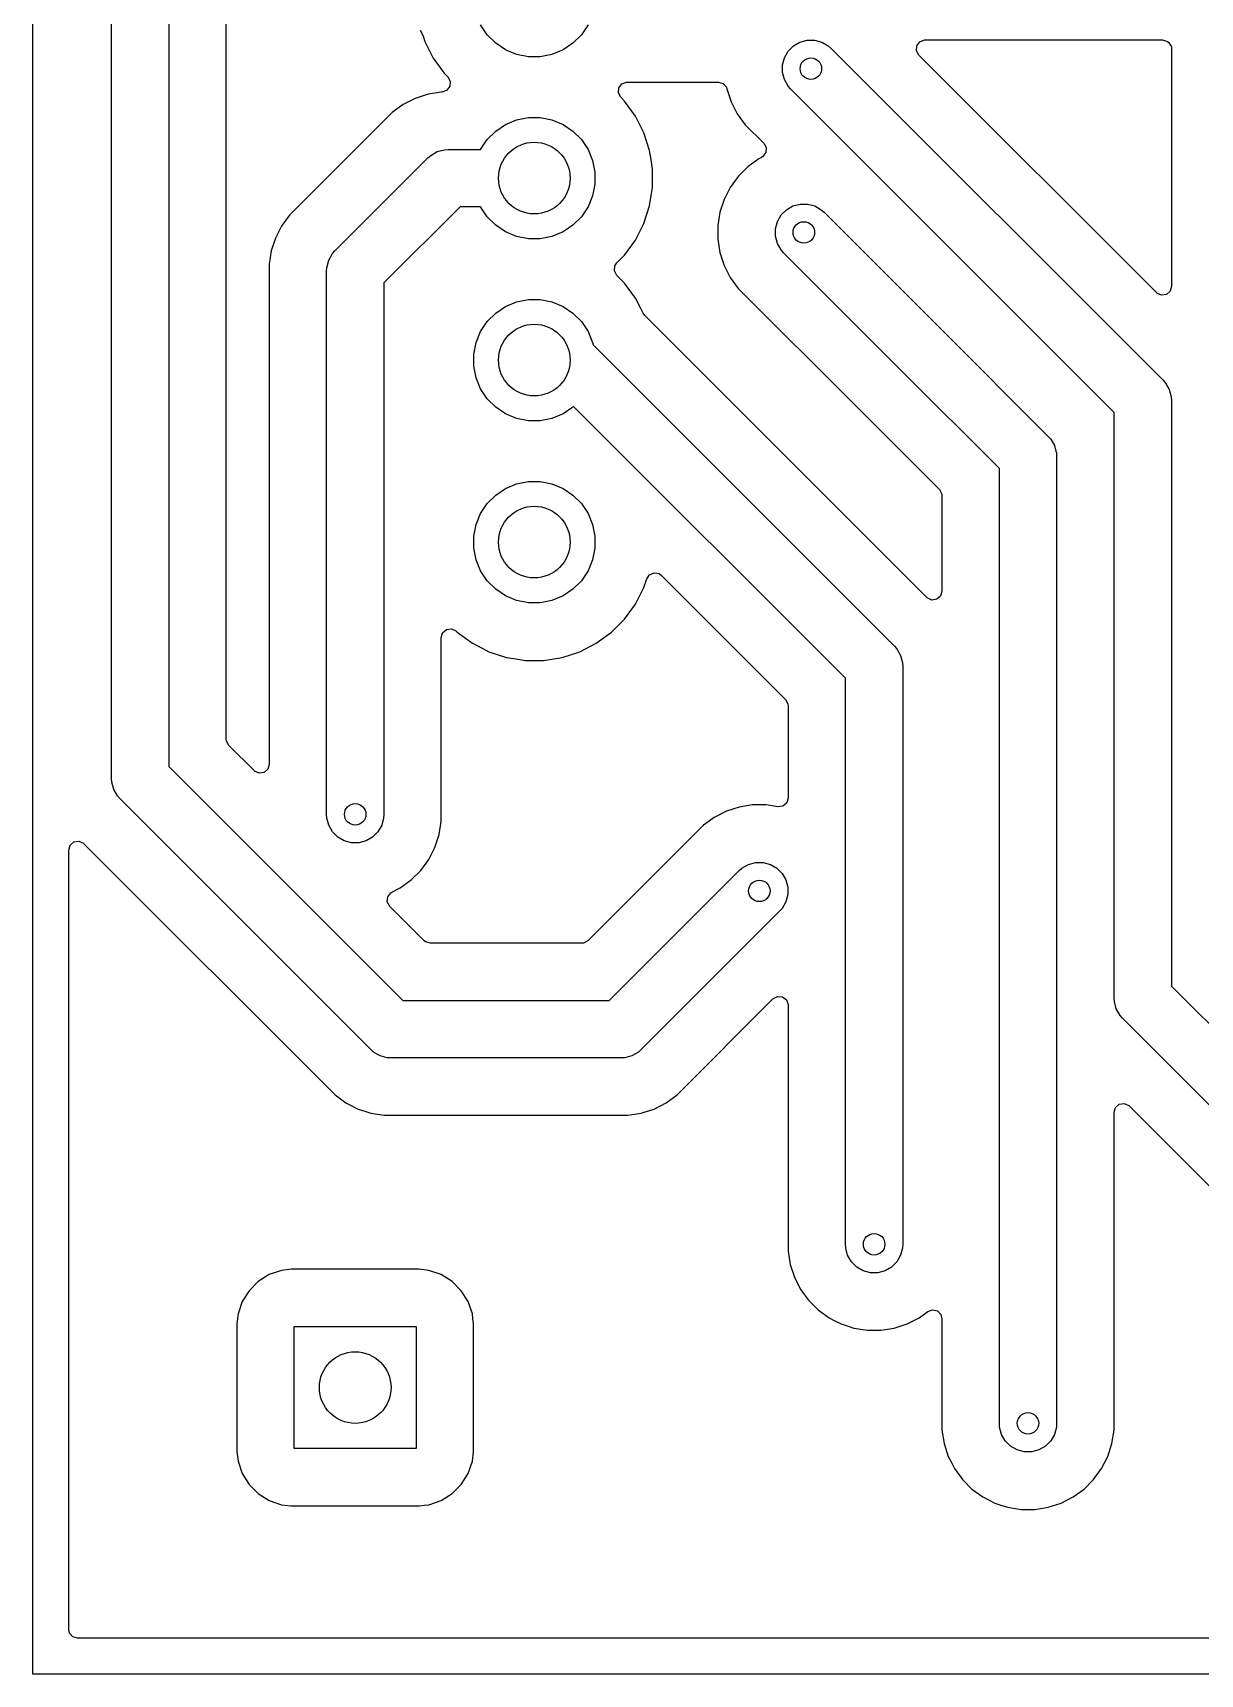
# Model space of a CAD drawing. Extents: x 44.5 to 133, y -119 to -55.5.
# Drawn here: x 44.5 to 60.79, y -119 to -96.09 of the extents above; entities that cross this region are included whole.
import ezdxf

# ---------------------------------------------------------------- set-up
doc = ezdxf.new("R2010")
doc.units = 0
doc.layers.add('BLACK', color=7, linetype='CONTINUOUS')

msp = doc.modelspace()

# ---------------------------------------------------------------- linework, layer by layer
at = {"layer": 'BLACK', "linetype": 'CONTINUOUS'}
for p, q in [((44.5, -119), (44.5, -55.5)), ((45.6, -106.5), (45.6, -84.5)), ((46.4, -84.5), (46.4, -106.334314)), ((47.2005, -105.951374), (47.2005, -93.650725)), ((50.842941, -96.119234), (50.750367, -95.980687)), ((52.249633, -95.980687), (52.157059, -96.119234)), ((49.904951, -96.055814), (49.9352, -96.105175)), ((49.9352, -96.105175), (49.946938, -96.141299)), ((49.946938, -96.141299), (49.970422, -96.213576)), ((50.960766, -96.237059), (50.842941, -96.119234)), ((52.157059, -96.119234), (52.039234, -96.237059)), ((55.207426, -96.223348), (55.30829, -96.196322)), ((55.30829, -96.196322), (55.41271, -96.196322)), ((55.41271, -96.196322), (55.513574, -96.223348)), ((56.882116, -96.216433), (56.94758, -96.192016)), ((56.94758, -96.192016), (56.956426, -96.1917)), ((56.956426, -96.1917), (60.270774, -96.1917)), ((60.270774, -96.1917), (60.337813, -96.211385)), ((49.970422, -96.213576), (50.017855, -96.306666)), ((50.017855, -96.306666), (50.085168, -96.438775)), ((50.085168, -96.438775), (50.088368, -96.445054)), ((51.099313, -96.329633), (50.960766, -96.237059)), ((51.253258, -96.393399), (51.099313, -96.329633)), ((51.416685, -96.425907), (51.253258, -96.393399)), ((51.583315, -96.425907), (51.416685, -96.425907)), ((51.746742, -96.393399), (51.583315, -96.425907)), ((51.900687, -96.329633), (51.746742, -96.393399)), ((52.039234, -96.237059), (51.900687, -96.329633)), ((54.963922, -96.54069), (54.990948, -96.439826)), ((54.990948, -96.439826), (55.043159, -96.349395)), ((55.043159, -96.349395), (55.116995, -96.275559)), ((55.116995, -96.275559), (55.207426, -96.223348)), ((55.513574, -96.223348), (55.604005, -96.275559)), ((55.604005, -96.275559), (55.643343, -96.310057)), ((55.643343, -96.310057), (60.275642, -100.942357)), ((56.83526, -96.342058), (56.840244, -96.272366)), ((56.868745, -96.403381), (56.83526, -96.342058)), ((56.840244, -96.272366), (56.882116, -96.216433)), ((60.183819, -99.718455), (56.868745, -96.403381)), ((60.337813, -96.211385), (60.358455, -96.228019)), ((60.358455, -96.228019), (60.359181, -96.228745)), ((60.359181, -96.228745), (60.392666, -96.290068)), ((60.392666, -96.290068), (60.3955, -96.316426)), ((60.3955, -96.316426), (60.3955, -99.630774)), ((50.088368, -96.445054), (50.241066, -96.655225)), ((50.241066, -96.655225), (50.241071, -96.655231)), ((50.241071, -96.655231), (50.293659, -96.707819)), ((54.963922, -96.64511), (54.963922, -96.54069)), ((54.990948, -96.745974), (54.963922, -96.64511)), ((50.280288, -96.894767), (50.214824, -96.919184)), ((50.32216, -96.838834), (50.280288, -96.894767)), ((50.293659, -96.707819), (50.327144, -96.769142)), ((50.327144, -96.769142), (50.32216, -96.838834)), ((52.672856, -96.930858), (52.67784, -96.861166)), ((52.67784, -96.861166), (52.719712, -96.805233)), ((52.719712, -96.805233), (52.785176, -96.780816)), ((52.785176, -96.780816), (52.794022, -96.7805)), ((52.794022, -96.7805), (54.013819, -96.7805)), ((54.013819, -96.7805), (54.069355, -96.7805)), ((54.069355, -96.7805), (54.136394, -96.800185)), ((54.136394, -96.800185), (54.182149, -96.852989)), ((54.182149, -96.852989), (54.187827, -96.869458)), ((54.187827, -96.869458), (54.188055, -96.869385)), ((54.188055, -96.869385), (54.189559, -96.874015)), ((54.189559, -96.874015), (54.18956, -96.874018)), ((54.18956, -96.874018), (54.247953, -97.053732)), ((55.043159, -96.836405), (54.990948, -96.745974)), ((55.077657, -96.875743), (55.043159, -96.836405)), ((59.5928, -101.390885), (55.077657, -96.875743)), ((49.668719, -97.09324), (49.58457, -97.154379)), ((49.837082, -97.007454), (49.668719, -97.09324)), ((50.0168, -96.949059), (49.837082, -97.007454)), ((50.203433, -96.9195), (50.0168, -96.949059)), ((50.205978, -96.9195), (50.203433, -96.9195)), ((50.214824, -96.919184), (50.205978, -96.9195)), ((52.706341, -96.992181), (52.672856, -96.930858)), ((52.758931, -97.044771), (52.706341, -96.992181)), ((52.911634, -97.254949), (52.758931, -97.044771)), ((54.247953, -97.053732), (54.33374, -97.222099)), ((49.515843, -97.204312), (48.084312, -98.635842)), ((49.515844, -97.204312), (49.515843, -97.204312)), ((49.515846, -97.20431), (49.515844, -97.204312)), ((49.58457, -97.154379), (49.515846, -97.20431)), ((51.099313, -97.370367), (51.253258, -97.306601)), ((51.253258, -97.306601), (51.416685, -97.274093)), ((51.416685, -97.274093), (51.583315, -97.274093)), ((51.583315, -97.274093), (51.746742, -97.306601)), ((51.746742, -97.306601), (51.900687, -97.370367)), ((52.9544, -97.338882), (52.911634, -97.254949)), ((53.029577, -97.486423), (52.9544, -97.338882)), ((54.33374, -97.222099), (54.44481, -97.374974)), ((50.750367, -97.719313), (50.842941, -97.580766)), ((50.842941, -97.580766), (50.960766, -97.462941)), ((50.960766, -97.462941), (51.099313, -97.370367)), ((51.900687, -97.370367), (52.039234, -97.462941)), ((52.039234, -97.462941), (52.157059, -97.580766)), ((52.157059, -97.580766), (52.249633, -97.719313)), ((53.029577, -97.486425), (53.029577, -97.486423)), ((53.029579, -97.486428), (53.029577, -97.486425)), ((53.10986, -97.733507), (53.029579, -97.486428)), ((54.44481, -97.374974), (54.444812, -97.374976)), ((54.444812, -97.374976), (54.703287, -97.633451)), ((50.015077, -97.837157), (50.054414, -97.802659)), ((50.054414, -97.802659), (50.144845, -97.750448)), ((50.144845, -97.750448), (50.245709, -97.723422)), ((50.245709, -97.723422), (50.297919, -97.72)), ((50.297919, -97.72), (50.750082, -97.72)), ((50.750082, -97.72), (50.750367, -97.719313)), ((52.249633, -97.719313), (52.313399, -97.873258)), ((53.12615, -97.836358), (53.10986, -97.733507)), ((54.731788, -97.764466), (54.689916, -97.820399)), ((54.703287, -97.633451), (54.736772, -97.694774)), ((54.736772, -97.694774), (54.731788, -97.764466)), ((48.717157, -99.135076), (50.015077, -97.837157)), ((52.313399, -97.873258), (52.345907, -98.036685)), ((52.345907, -98.036685), (52.345907, -98.203315)), ((53.1505, -97.990097), (53.12615, -97.836358)), ((53.1505, -98.249902), (53.1505, -97.990097)), ((54.479923, -97.962612), (54.346312, -98.096223)), ((54.632803, -97.851538), (54.479923, -97.962612)), ((54.671902, -97.831616), (54.632803, -97.851538)), ((54.689916, -97.820399), (54.671902, -97.831616)), ((52.345907, -98.203315), (52.313399, -98.366742)), ((53.132539, -98.363298), (53.1505, -98.249902)), ((54.23524, -98.2491), (54.149454, -98.417463)), ((54.346312, -98.096223), (54.23524, -98.2491)), ((52.313399, -98.366742), (52.249633, -98.520687)), ((53.10986, -98.506493), (53.132539, -98.363298)), ((54.149454, -98.417463), (54.091059, -98.597181)), ((55.108926, -98.508748), (55.20979, -98.481722)), ((55.20979, -98.481722), (55.31421, -98.481722)), ((55.31421, -98.481722), (55.415074, -98.508748)), ((48.03391, -98.705215), (47.982763, -98.775612)), ((48.08431, -98.635845), (48.03391, -98.705215)), ((48.084312, -98.635843), (48.08431, -98.635845)), ((48.084312, -98.635842), (48.084312, -98.635843)), ((50.463604, -98.52), (49.4, -99.583604)), ((50.750082, -98.52), (50.463604, -98.52)), ((50.750367, -98.520687), (50.750082, -98.52)), ((50.842941, -98.659234), (50.750367, -98.520687)), ((50.960766, -98.777059), (50.842941, -98.659234)), ((52.157059, -98.659234), (52.039234, -98.777059)), ((52.249633, -98.520687), (52.157059, -98.659234)), ((53.029579, -98.753572), (53.10986, -98.506493)), ((54.091059, -98.597181), (54.0615, -98.783813)), ((54.865422, -98.82609), (54.892448, -98.725226)), ((54.892448, -98.725226), (54.944659, -98.634795)), ((54.944659, -98.634795), (55.018495, -98.560959)), ((55.018495, -98.560959), (55.108926, -98.508748)), ((55.415074, -98.508748), (55.505505, -98.560959)), ((55.505505, -98.560959), (55.544843, -98.595457)), ((55.544843, -98.595457), (57.187343, -100.237957)), ((47.887454, -98.957082), (47.829059, -99.1368)), ((47.973241, -98.788717), (47.887454, -98.957082)), ((47.982763, -98.775612), (47.973241, -98.788717)), ((51.099313, -98.869633), (50.960766, -98.777059)), ((51.253258, -98.933399), (51.099313, -98.869633)), ((51.416685, -98.965907), (51.253258, -98.933399)), ((51.746742, -98.933399), (51.583315, -98.965907)), ((51.900687, -98.869633), (51.746742, -98.933399)), ((52.039234, -98.777059), (51.900687, -98.869633)), ((52.911634, -98.985051), (53.029579, -98.753572)), ((54.0615, -98.783813), (54.0615, -98.972786)), ((54.865422, -98.93051), (54.865422, -98.82609)), ((54.892448, -99.031374), (54.865422, -98.93051)), ((47.829059, -99.1368), (47.7995, -99.323432)), ((48.630448, -99.264845), (48.682659, -99.174414)), ((48.682659, -99.174414), (48.717157, -99.135076)), ((51.583315, -98.965907), (51.416685, -98.965907)), ((52.758931, -99.195229), (52.911634, -98.985051)), ((54.0615, -98.972786), (54.091059, -99.159418)), ((54.091059, -99.159418), (54.149454, -99.339136)), ((54.944659, -99.121805), (54.892448, -99.031374)), ((54.979157, -99.161143), (54.944659, -99.121805)), ((56.621657, -100.803643), (54.979157, -99.161143)), ((47.7995, -99.323432), (47.7995, -106.302374)), ((48.6, -99.417919), (48.603422, -99.365709)), ((48.6, -107), (48.6, -99.417919)), ((48.603422, -99.365709), (48.606961, -99.3525)), ((48.606961, -99.3525), (48.630448, -99.264845)), ((52.618356, -99.416358), (52.62334, -99.346666)), ((52.651841, -99.477681), (52.618356, -99.416358)), ((52.62334, -99.346666), (52.651841, -99.302319)), ((52.651841, -99.302319), (52.696141, -99.258019)), ((52.696141, -99.258019), (52.758931, -99.195229)), ((54.149454, -99.339136), (54.220047, -99.477681)), ((49.4, -99.583604), (49.4, -107)), ((52.758931, -99.584771), (52.651841, -99.477681)), ((52.911634, -99.794949), (52.758931, -99.584771)), ((54.220047, -99.477681), (54.23524, -99.507499)), ((54.23524, -99.507499), (54.34631, -99.660374)), ((60.3955, -99.630774), (60.375815, -99.697813)), ((51.099313, -99.910367), (51.253258, -99.846601)), ((51.253258, -99.846601), (51.416685, -99.814093)), ((51.416685, -99.814093), (51.583315, -99.814093)), ((51.583315, -99.814093), (51.746742, -99.846601)), ((51.746742, -99.846601), (51.900687, -99.910367)), ((52.980515, -99.930136), (52.911634, -99.794949)), ((54.34631, -99.660374), (54.346311, -99.660375)), ((54.346311, -99.660375), (54.346312, -99.660376)), ((54.346312, -99.660376), (55.985684, -101.299747)), ((60.190297, -99.724487), (60.183819, -99.718455)), ((60.253853, -99.753512), (60.190297, -99.724487)), ((60.323011, -99.743568), (60.253853, -99.753512)), ((60.375815, -99.697813), (60.323011, -99.743568)), ((50.842941, -100.120766), (50.960766, -100.002941)), ((50.960766, -100.002941), (51.099313, -99.910367)), ((51.900687, -99.910367), (52.039234, -100.002941)), ((52.039234, -100.002941), (52.157059, -100.120766)), ((53.018156, -100.00401), (52.980515, -99.930136)), ((53.04096, -100.035396), (53.018156, -100.00401)), ((56.978919, -103.973355), (53.04096, -100.035396)), ((50.686601, -100.413258), (50.750367, -100.259313)), ((50.750367, -100.259313), (50.842941, -100.120766)), ((52.157059, -100.120766), (52.249633, -100.259313)), ((52.249633, -100.259313), (52.313399, -100.413258)), ((57.187343, -100.237957), (58.673943, -101.724557)), ((50.654093, -100.576685), (50.686601, -100.413258)), ((52.313399, -100.413258), (52.320017, -100.446531)), ((52.320017, -100.446531), (56.526243, -104.652758)), ((50.654093, -100.743315), (50.654093, -100.576685)), ((50.686601, -100.906742), (50.654093, -100.743315)), ((50.750367, -101.060687), (50.686601, -100.906742)), ((57.9911, -102.173086), (56.621657, -100.803643)), ((60.275642, -100.942357), (60.310141, -100.981695)), ((60.310141, -100.981695), (60.362352, -101.072127)), ((50.842941, -101.199234), (50.750367, -101.060687)), ((50.960766, -101.317059), (50.842941, -101.199234)), ((60.362352, -101.072127), (60.389378, -101.17299)), ((60.389378, -101.17299), (60.3928, -101.2252)), ((60.3928, -101.2252), (60.3928, -109.396114)), ((51.099313, -101.409633), (50.960766, -101.317059)), ((51.253258, -101.473399), (51.099313, -101.409633)), ((51.416685, -101.505907), (51.253258, -101.473399)), ((51.746742, -101.473399), (51.583315, -101.505907)), ((51.900687, -101.409633), (51.746742, -101.473399)), ((52.039234, -101.317059), (51.900687, -101.409633)), ((52.049203, -101.307089), (52.039234, -101.317059)), ((55.8434, -105.101285), (52.049203, -101.307089)), ((55.985684, -101.299747), (55.985713, -101.299778)), ((55.985713, -101.299778), (57.154281, -102.468344)), ((59.5928, -109.5618), (59.5928, -101.390885)), ((51.583315, -101.505907), (51.416685, -101.505907)), ((58.673943, -101.724557), (58.708441, -101.763895)), ((58.708441, -101.763895), (58.760652, -101.854326)), ((58.760652, -101.854326), (58.781822, -101.933334)), ((58.781822, -101.933334), (58.787678, -101.95519)), ((58.787678, -101.95519), (58.7911, -102.0074)), ((58.7911, -102.0074), (58.7911, -115.5)), ((51.099313, -102.450367), (51.253258, -102.386601)), ((51.253258, -102.386601), (51.416685, -102.354093)), ((51.416685, -102.354093), (51.583315, -102.354093)), ((51.583315, -102.354093), (51.746742, -102.386601)), ((51.746742, -102.386601), (51.900687, -102.450367)), ((57.9911, -115.5), (57.9911, -102.173086)), ((50.842941, -102.660766), (50.960766, -102.542941)), ((50.960766, -102.542941), (51.099313, -102.450367)), ((51.900687, -102.450367), (52.039234, -102.542941)), ((52.039234, -102.542941), (52.157059, -102.660766)), ((57.154281, -102.468344), (57.187766, -102.529667)), ((57.187766, -102.529667), (57.1906, -102.556025)), ((57.1906, -102.556025), (57.1906, -103.885674)), ((50.686601, -102.953258), (50.750367, -102.799313)), ((50.750367, -102.799313), (50.842941, -102.660766)), ((52.157059, -102.660766), (52.249633, -102.799313)), ((52.249633, -102.799313), (52.313399, -102.953258)), ((50.654093, -103.116685), (50.686601, -102.953258)), ((52.313399, -102.953258), (52.345907, -103.116685)), ((50.654093, -103.283315), (50.654093, -103.116685)), ((50.686601, -103.446742), (50.654093, -103.283315)), ((52.345907, -103.283315), (52.313399, -103.446742)), ((52.345907, -103.116685), (52.345907, -103.283315)), ((50.750367, -103.600687), (50.686601, -103.446742)), ((52.313399, -103.446742), (52.249633, -103.600687)), ((50.842941, -103.739234), (50.750367, -103.600687)), ((50.960766, -103.857059), (50.842941, -103.739234)), ((52.157059, -103.739234), (52.039234, -103.857059)), ((52.249633, -103.600687), (52.157059, -103.739234)), ((53.029579, -103.833572), (53.068585, -103.713521)), ((53.068585, -103.713521), (53.108022, -103.655847)), ((53.108022, -103.655847), (53.172381, -103.628649)), ((53.172381, -103.628649), (53.241227, -103.640564)), ((53.241227, -103.640564), (53.274197, -103.66416)), ((53.274197, -103.66416), (55.006581, -105.396544)), ((51.099313, -103.949633), (50.960766, -103.857059)), ((51.253258, -104.013399), (51.099313, -103.949633)), ((51.900687, -103.949633), (51.746742, -104.013399)), ((52.039234, -103.857059), (51.900687, -103.949633)), ((52.911634, -104.065051), (53.029579, -103.833572)), ((56.985397, -103.979387), (56.978919, -103.973355)), ((57.048953, -104.008412), (56.985397, -103.979387)), ((57.118111, -103.998468), (57.048953, -104.008412)), ((57.170915, -103.952713), (57.118111, -103.998468)), ((57.1906, -103.885674), (57.170915, -103.952713)), ((51.416685, -104.045907), (51.253258, -104.013399)), ((51.583315, -104.045907), (51.416685, -104.045907)), ((51.746742, -104.013399), (51.583315, -104.045907)), ((52.758931, -104.275229), (52.911634, -104.065051)), ((50.220185, -104.466983), (50.272989, -104.421228)), ((50.272989, -104.421228), (50.342147, -104.411284)), ((50.342147, -104.411284), (50.405703, -104.440309)), ((50.405703, -104.440309), (50.412181, -104.446341)), ((50.412181, -104.446341), (50.424771, -104.458931)), ((52.575229, -104.458931), (52.758931, -104.275229)), ((50.2005, -104.534022), (50.220185, -104.466983)), ((50.2005, -107.094486), (50.2005, -104.534022)), ((50.424771, -104.458931), (50.634949, -104.611634)), ((50.634949, -104.611634), (50.782445, -104.686787)), ((50.782445, -104.686787), (50.866423, -104.729577)), ((52.133572, -104.729579), (52.365051, -104.611634)), ((52.365051, -104.611634), (52.575229, -104.458931)), ((56.526243, -104.652758), (56.560741, -104.692095)), ((50.866423, -104.729577), (50.866425, -104.729577)), ((50.866425, -104.729577), (50.866428, -104.729579)), ((50.866428, -104.729579), (51.113507, -104.80986)), ((51.113507, -104.80986), (51.245706, -104.830797)), ((51.245706, -104.830797), (51.370098, -104.8505)), ((51.370098, -104.8505), (51.370103, -104.8505)), ((51.370103, -104.8505), (51.629902, -104.8505)), ((51.629902, -104.8505), (51.743298, -104.832539)), ((51.743298, -104.832539), (51.886493, -104.80986)), ((51.886493, -104.80986), (52.133572, -104.729579)), ((56.560741, -104.692095), (56.612952, -104.782527)), ((56.612952, -104.782527), (56.639978, -104.88339)), ((56.639978, -104.88339), (56.6434, -104.9356)), ((55.8434, -113), (55.8434, -105.101285)), ((56.6434, -104.9356), (56.6434, -113)), ((55.006581, -105.396544), (55.040066, -105.457867)), ((55.040066, -105.457867), (55.0429, -105.484225)), ((55.0429, -105.484225), (55.0429, -106.771293)), ((47.203334, -105.977732), (47.2005, -105.951374)), ((47.236819, -106.039055), (47.203334, -105.977732)), ((47.587819, -106.390055), (47.236819, -106.039055)), ((45.603422, -106.55221), (45.6, -106.5)), ((46.4, -106.334314), (49.665685, -109.6)), ((47.594297, -106.396087), (47.587819, -106.390055)), ((47.657853, -106.425112), (47.594297, -106.396087)), ((47.727011, -106.415168), (47.657853, -106.425112)), ((47.779815, -106.369413), (47.727011, -106.415168)), ((47.7995, -106.302374), (47.779815, -106.369413)), ((45.630448, -106.653074), (45.603422, -106.55221)), ((45.682659, -106.743505), (45.630448, -106.653074)), ((45.717157, -106.782843), (45.682659, -106.743505)), ((49.217157, -110.282842), (45.717157, -106.782843)), ((54.180863, -106.955854), (54.0125, -107.04164)), ((54.360581, -106.897459), (54.180863, -106.955854)), ((54.547214, -106.8679), (54.360581, -106.897459)), ((54.547219, -106.8679), (54.547214, -106.8679)), ((54.736182, -106.8679), (54.547219, -106.8679)), ((54.736187, -106.8679), (54.736182, -106.8679)), ((54.899502, -106.893766), (54.736187, -106.8679)), ((54.901253, -106.894031), (54.899502, -106.893766)), ((54.970411, -106.884087), (54.901253, -106.894031)), ((55.023215, -106.838332), (54.970411, -106.884087)), ((55.0429, -106.771293), (55.023215, -106.838332)), ((48.603422, -107.05221), (48.6, -107)), ((48.630448, -107.153073), (48.603422, -107.05221)), ((48.682659, -107.243505), (48.630448, -107.153073)), ((49.369552, -107.153073), (49.317341, -107.243505)), ((49.396578, -107.05221), (49.369552, -107.153073)), ((49.4, -107), (49.396578, -107.05221)), ((50.17094, -107.281118), (50.189852, -107.161713)), ((50.189852, -107.161713), (50.2005, -107.094486)), ((53.859624, -107.152712), (52.249155, -108.763181)), ((53.859625, -107.152712), (53.859624, -107.152712)), ((53.859627, -107.15271), (53.859625, -107.152712)), ((53.939772, -107.094481), (53.859627, -107.15271)), ((54.0125, -107.04164), (53.939772, -107.094481)), ((45.0005, -107.497626), (45.020185, -107.430587)), ((45.020185, -107.430587), (45.072989, -107.384832)), ((45.072989, -107.384832), (45.142147, -107.374888)), ((45.142147, -107.374888), (45.205703, -107.403913)), ((45.205703, -107.403913), (45.212181, -107.409945)), ((45.212181, -107.409945), (48.717926, -110.91569)), ((48.756495, -107.317341), (48.682659, -107.243505)), ((48.846927, -107.369552), (48.756495, -107.317341)), ((48.94779, -107.396578), (48.846927, -107.369552)), ((49.05221, -107.396578), (48.94779, -107.396578)), ((49.153073, -107.369552), (49.05221, -107.396578)), ((49.243505, -107.317341), (49.153073, -107.369552)), ((49.317341, -107.243505), (49.243505, -107.317341)), ((50.112547, -107.460832), (50.17094, -107.281118)), ((45.0005, -114.105039), (45.0005, -107.497626)), ((49.91569, -107.782073), (50.02676, -107.629199)), ((50.02676, -107.629199), (50.112547, -107.460832)), ((49.782073, -107.91569), (49.91569, -107.782073)), ((52.544414, -109.6), (54.358857, -107.785557)), ((54.358857, -107.785557), (54.398195, -107.751059)), ((54.398195, -107.751059), (54.488626, -107.698848)), ((54.488626, -107.698848), (54.58949, -107.671822)), ((54.58949, -107.671822), (54.69391, -107.671822)), ((54.69391, -107.671822), (54.794774, -107.698848)), ((54.794774, -107.698848), (54.885205, -107.751059)), ((54.885205, -107.751059), (54.959041, -107.824895)), ((54.959041, -107.824895), (55.011252, -107.915326)), ((49.453299, -108.153021), (49.495171, -108.097088)), ((49.495171, -108.097088), (49.513179, -108.085874)), ((49.513179, -108.085874), (49.629199, -108.02676)), ((49.629199, -108.02676), (49.782073, -107.91569)), ((55.011252, -107.915326), (55.038278, -108.01619)), ((55.038278, -108.12061), (55.011252, -108.221474)), ((55.038278, -108.01619), (55.038278, -108.12061)), ((49.448315, -108.222713), (49.453299, -108.153021)), ((49.4818, -108.284036), (49.448315, -108.222713)), ((49.960945, -108.763181), (49.4818, -108.284036)), ((54.924543, -108.351243), (52.992943, -110.282843)), ((54.959041, -108.311905), (54.924543, -108.351243)), ((55.011252, -108.221474), (54.959041, -108.311905)), ((49.981587, -108.779815), (49.960945, -108.763181)), ((50.048626, -108.7995), (49.981587, -108.779815)), ((52.161474, -108.7995), (50.048626, -108.7995)), ((52.187832, -108.796666), (52.161474, -108.7995)), ((52.249155, -108.763181), (52.187832, -108.796666)), ((60.3928, -109.396114), (64.558643, -113.561958)), ((49.665685, -109.6), (52.544414, -109.6)), ((53.492174, -110.91569), (54.831219, -109.576643)), ((54.831219, -109.576643), (54.892542, -109.543159)), ((54.892542, -109.543159), (54.962234, -109.548143)), ((54.962234, -109.548143), (55.018167, -109.590015)), ((55.018167, -109.590015), (55.042584, -109.655479)), ((55.042584, -109.655479), (55.0429, -109.664325)), ((55.0429, -109.664325), (55.0429, -113.094486)), ((59.596222, -109.61401), (59.5928, -109.5618)), ((59.623248, -109.714874), (59.596222, -109.61401)), ((59.675459, -109.805305), (59.623248, -109.714874)), ((59.709957, -109.844643), (59.675459, -109.805305)), ((63.8758, -114.010485), (59.709957, -109.844643)), ((49.256495, -110.317341), (49.217157, -110.282842)), ((49.346927, -110.369552), (49.256495, -110.317341)), ((49.44779, -110.396578), (49.346927, -110.369552)), ((49.5, -110.4), (49.44779, -110.396578)), ((52.7101, -110.4), (49.5, -110.4)), ((52.76231, -110.396578), (52.7101, -110.4)), ((52.863174, -110.369552), (52.76231, -110.396578)), ((52.953605, -110.317341), (52.863174, -110.369552)), ((52.992943, -110.282843), (52.953605, -110.317341)), ((48.717926, -110.91569), (48.8708, -111.02676)), ((48.8708, -111.02676), (48.886947, -111.034987)), ((48.886947, -111.034987), (49.039163, -111.112545)), ((53.170932, -111.112547), (53.339299, -111.02676)), ((53.339299, -111.02676), (53.492174, -110.91569)), ((59.5916, -111.157725), (59.611285, -111.090686)), ((59.611285, -111.090686), (59.664089, -111.044931)), ((59.664089, -111.044931), (59.733247, -111.034987)), ((59.733247, -111.034987), (59.796803, -111.064012)), ((59.796803, -111.064012), (59.803281, -111.070044)), ((59.803281, -111.070044), (63.038981, -114.305744)), ((49.039163, -111.112545), (49.039165, -111.112545)), ((49.039165, -111.112545), (49.039168, -111.112547)), ((49.039168, -111.112547), (49.135497, -111.143846)), ((49.135497, -111.143846), (49.218881, -111.17094)), ((49.218881, -111.17094), (49.405514, -111.2005)), ((49.405514, -111.2005), (49.405519, -111.2005)), ((49.405519, -111.2005), (52.804586, -111.2005)), ((52.804586, -111.2005), (52.991218, -111.17094)), ((52.991218, -111.17094), (53.031889, -111.157725)), ((53.031889, -111.157725), (53.170932, -111.112547)), ((59.5916, -115.594486), (59.5916, -111.157725)), ((55.0429, -113.094486), (55.072459, -113.281118)), ((55.846822, -113.05221), (55.8434, -113)), ((55.873848, -113.153073), (55.846822, -113.05221)), ((55.926059, -113.243505), (55.873848, -113.153073)), ((56.612952, -113.153073), (56.560741, -113.243505)), ((56.639978, -113.05221), (56.612952, -113.153073)), ((56.6434, -113), (56.639978, -113.05221)), ((47.970745, -113.364631), (47.800476, -113.424211)), ((47.97075, -113.36463), (47.970745, -113.364631)), ((48.105039, -113.3495), (47.97075, -113.36463)), ((48.105046, -113.3495), (48.105039, -113.3495)), ((49.894954, -113.3495), (48.105046, -113.3495)), ((49.89496, -113.3495), (49.894954, -113.3495)), ((50.029249, -113.36463), (49.89496, -113.3495)), ((50.029254, -113.364631), (50.029249, -113.36463)), ((50.199523, -113.424211), (50.029254, -113.364631)), ((55.072459, -113.281118), (55.130854, -113.460836)), ((55.999895, -113.317341), (55.926059, -113.243505)), ((56.090327, -113.369552), (55.999895, -113.317341)), ((56.19119, -113.396578), (56.090327, -113.369552)), ((56.396473, -113.369552), (56.29561, -113.396578)), ((56.486905, -113.317341), (56.396473, -113.369552)), ((56.560741, -113.243505), (56.486905, -113.317341)), ((47.647737, -113.520184), (47.520184, -113.647737)), ((47.800476, -113.424211), (47.647737, -113.520184)), ((50.352262, -113.520184), (50.199523, -113.424211)), ((50.479815, -113.647737), (50.352262, -113.520184)), ((55.130854, -113.460836), (55.21664, -113.629199)), ((56.29561, -113.396578), (56.19119, -113.396578)), ((47.424211, -113.800476), (47.364631, -113.970745)), ((47.520184, -113.647737), (47.424211, -113.800476)), ((50.575788, -113.800476), (50.479815, -113.647737)), ((50.635368, -113.970745), (50.575788, -113.800476)), ((55.21664, -113.629199), (55.32771, -113.782073)), ((55.32771, -113.782073), (55.461327, -113.91569)), ((47.36463, -113.97075), (47.3495, -114.105039)), ((47.364631, -113.970745), (47.36463, -113.97075)), ((50.635369, -113.97075), (50.635368, -113.970745)), ((50.643068, -114.039081), (50.635369, -113.97075)), ((50.6505, -114.105046), (50.643068, -114.039081)), ((55.461327, -113.91569), (55.614201, -114.02676)), ((55.614201, -114.02676), (55.693747, -114.06729)), ((55.693747, -114.06729), (55.782563, -114.112545)), ((56.704232, -114.112547), (56.872599, -114.02676)), ((56.872599, -114.02676), (56.993715, -113.938763)), ((56.993715, -113.938763), (57.05952, -113.915283)), ((57.05952, -113.915283), (57.127574, -113.931108)), ((57.127574, -113.931108), (57.176269, -113.981213)), ((57.176269, -113.981213), (57.1906, -114.039081)), ((57.1906, -114.039081), (57.1906, -115.594486)), ((45.0005, -118.3755), (45.0005, -114.105039)), ((47.3495, -114.105039), (47.3495, -115.89496)), ((48.15, -115.85), (48.15, -114.15)), ((48.15, -114.15), (49.85, -114.15)), ((49.85, -114.15), (49.85, -115.85)), ((50.6505, -115.894954), (50.6505, -114.105046)), ((55.782563, -114.112545), (55.782565, -114.112545)), ((55.782565, -114.112545), (55.782568, -114.112547)), ((55.782568, -114.112547), (55.878897, -114.143846)), ((55.878897, -114.143846), (55.962281, -114.17094)), ((55.962281, -114.17094), (56.148914, -114.2005)), ((56.148914, -114.2005), (56.148919, -114.2005)), ((56.148919, -114.2005), (56.337886, -114.2005)), ((56.337886, -114.2005), (56.524518, -114.17094)), ((56.524518, -114.17094), (56.704232, -114.112547)), ((57.1906, -115.594486), (57.220159, -115.781118)), ((57.994522, -115.55221), (57.9911, -115.5)), ((58.021548, -115.653073), (57.994522, -115.55221)), ((58.073759, -115.743505), (58.021548, -115.653073)), ((58.760652, -115.653073), (58.708441, -115.743505)), ((58.787678, -115.55221), (58.760652, -115.653073)), ((58.7911, -115.5), (58.787678, -115.55221)), ((59.56204, -115.781118), (59.5916, -115.594486)), ((47.3495, -115.89496), (47.36463, -116.029249)), ((49.85, -115.85), (48.15, -115.85)), ((50.635368, -116.029255), (50.6505, -115.894954)), ((57.220159, -115.781118), (57.278554, -115.960836)), ((58.147595, -115.817341), (58.073759, -115.743505)), ((58.238027, -115.869552), (58.147595, -115.817341)), ((58.33889, -115.896578), (58.238027, -115.869552)), ((58.44331, -115.896578), (58.33889, -115.896578)), ((58.544173, -115.869552), (58.44331, -115.896578)), ((58.634605, -115.817341), (58.544173, -115.869552)), ((58.708441, -115.743505), (58.634605, -115.817341)), ((59.503647, -115.960832), (59.56204, -115.781118)), ((47.36463, -116.029249), (47.364631, -116.029254)), ((47.364631, -116.029254), (47.424211, -116.199523)), ((50.575789, -116.199522), (50.635368, -116.029255)), ((57.278554, -115.960836), (57.313416, -116.029255)), ((57.313416, -116.029255), (57.36434, -116.129199)), ((57.36434, -116.129199), (57.47541, -116.282073)), ((59.30679, -116.282073), (59.41786, -116.129199)), ((59.41786, -116.129199), (59.503647, -115.960832)), ((47.424211, -116.199523), (47.520184, -116.352262)), ((47.520184, -116.352262), (47.647738, -116.479816)), ((50.352262, -116.479816), (50.479816, -116.352262)), ((50.479816, -116.352262), (50.575789, -116.199522)), ((57.47541, -116.282073), (57.609027, -116.41569)), ((59.173173, -116.41569), (59.30679, -116.282073)), ((47.647738, -116.479816), (47.800478, -116.575789)), ((47.800478, -116.575789), (47.970745, -116.635368)), ((50.029255, -116.635368), (50.199522, -116.575789)), ((50.199522, -116.575789), (50.352262, -116.479816)), ((57.609027, -116.41569), (57.761901, -116.52676)), ((57.761901, -116.52676), (57.841447, -116.56729)), ((57.841447, -116.56729), (57.930263, -116.612545)), ((58.851932, -116.612547), (59.020299, -116.52676)), ((59.020299, -116.52676), (59.173173, -116.41569)), ((47.970745, -116.635368), (47.97075, -116.635369)), ((47.97075, -116.635369), (48.061246, -116.645565)), ((48.061246, -116.645565), (48.10504, -116.650499)), ((48.10504, -116.650499), (48.105043, -116.6505)), ((48.105043, -116.6505), (48.105046, -116.6505)), ((48.105046, -116.6505), (49.894957, -116.6505)), ((49.894957, -116.6505), (49.894958, -116.650499)), ((49.894958, -116.650499), (49.962104, -116.642934)), ((49.962104, -116.642934), (50.029249, -116.635369)), ((50.029249, -116.635369), (50.029252, -116.635368)), ((50.029252, -116.635368), (50.029255, -116.635368)), ((57.930263, -116.612545), (57.930265, -116.612545)), ((57.930265, -116.612545), (57.930268, -116.612547)), ((57.930268, -116.612547), (58.026597, -116.643846)), ((58.026597, -116.643846), (58.109981, -116.67094)), ((58.109981, -116.67094), (58.296614, -116.7005)), ((58.296614, -116.7005), (58.296619, -116.7005)), ((58.296619, -116.7005), (58.485586, -116.7005)), ((58.485586, -116.7005), (58.672218, -116.67094)), ((58.672218, -116.67094), (58.735125, -116.6505)), ((58.735125, -116.6505), (58.851932, -116.612547)), ((45.011706, -118.427011), (45.0005, -118.3755)), ((45.057461, -118.479815), (45.011706, -118.427011)), ((45.1245, -118.4995), (45.057461, -118.479815)), ((63.278175, -118.4995), (45.1245, -118.4995)), ((133, -119), (44.5, -119))]:
    msp.add_line(p, q, dxfattribs=at)
at = {"layer": 'BLACK'}
for centre, radius in [((55.3605, -96.5929), 0.15), ((51.5, -98.12), 0.5), ((55.262, -98.8783), 0.15), ((51.5, -100.66), 0.5), ((51.5, -103.2), 0.5), ((49, -107), 0.15), ((54.6417, -108.0684), 0.15), ((56.2434, -113), 0.15), ((49, -115), 0.5), ((58.3911, -115.5), 0.15)]:
    msp.add_circle(centre, radius, dxfattribs=at)
at = {"layer": 'WHITE'}
for centre, radius in [((55.3605, -96.5929), 0.15), ((51.5, -98.12), 0.5), ((55.262, -98.8783), 0.15), ((51.5, -100.66), 0.5), ((51.5, -103.2), 0.5), ((49, -107), 0.15), ((54.6417, -108.0684), 0.15), ((56.2434, -113), 0.15), ((49, -115), 0.5), ((58.3911, -115.5), 0.15)]:
    msp.add_circle(centre, radius, dxfattribs=at)

doc.saveas('drawing.dxf')
